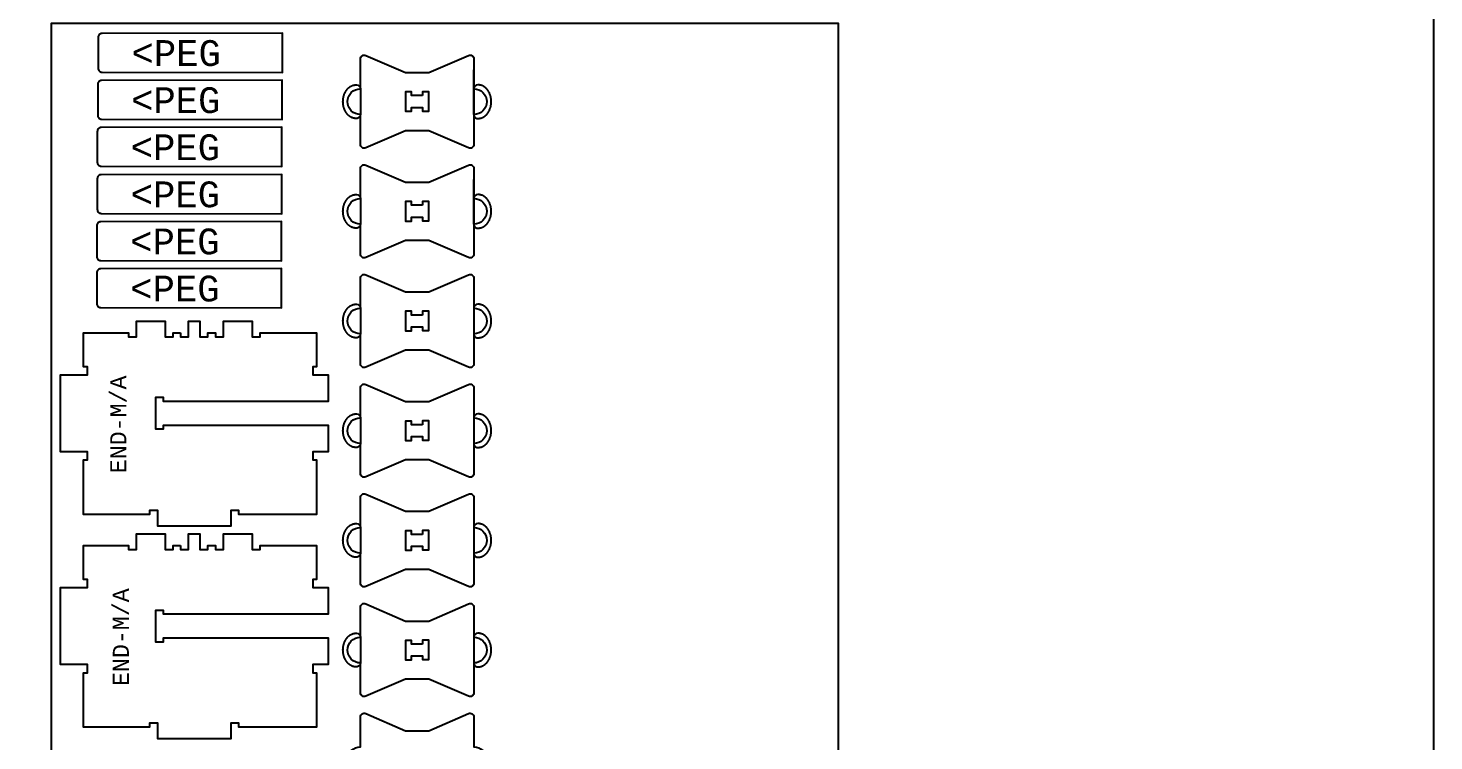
# Model space of a CAD drawing. Extents: x -30 to 12678, y 0 to 23683.
# Drawn here: x 4993 to 7173, y 2619 to 3723 of the extents above; entities that cross this region are included whole.
import ezdxf

# ---------------------------------------------------------------- set-up
doc = ezdxf.new("R2010")
doc.units = 0
for name, color, linetype in [('0_SHEET_SPRUCEPLY_2440X122', 1, 'CONTINUOUS'), ('1_ANYTOOL_1MMDEEP_LABELS_S', 2, 'CONTINUOUS'), ('3_ANYTOOL_CUTTHROUGH_INSID', 4, 'CONTINUOUS'), ('4_ANYTOOL_CUTTHROUGH_OUTSI', 5, 'CONTINUOUS'), ('5_ANYTOOL_HALF_MILL_9MM_IN', 3, 'CONTINUOUS'), ('DONOTCUT', 7, 'CONTINUOUS')]:
    doc.layers.add(name, color=color, linetype=linetype)
doc.styles.add('MONOTXT_REGULAR', font='')
doc.styles.get('MONOTXT_REGULAR').set_extended_font_data('Monotxt')

msp = doc.modelspace()

# ---------------------------------------------------------------- linework, layer by layer
at = {"layer": '0_SHEET_SPRUCEPLY_2440X122'}
msp.add_lwpolyline([(6249.3, 1290.9), (5029.3, 1290.9), (5029.3, 3730.9), (6249.3, 3730.9)], close=True, dxfattribs=at)
at = {"layer": '3_ANYTOOL_CUTTHROUGH_INSID'}
for points in [[(5604.7, 3618.8), (5587.7, 3618.8), (5587.7, 3624.5), (5578.2, 3624.5), (5578.2, 3594.5), (5587.7, 3594.5), (5587.7, 3600.3), (5604.7, 3600.3), (5604.7, 3594.6), (5614.2, 3594.6), (5614.2, 3624.6), (5604.7, 3624.6)], [(5604.7, 3448.8), (5587.7, 3448.8), (5587.7, 3454.5), (5578.2, 3454.5), (5578.2, 3424.5), (5587.7, 3424.5), (5587.7, 3430.3), (5604.7, 3430.3), (5604.7, 3424.6), (5614.2, 3424.6), (5614.2, 3454.6), (5604.7, 3454.6)], [(5604.7, 3278.8), (5587.7, 3278.8), (5587.7, 3284.5), (5578.2, 3284.5), (5578.2, 3254.5), (5587.7, 3254.5), (5587.7, 3260.3), (5604.7, 3260.3), (5604.7, 3254.6), (5614.2, 3254.6), (5614.2, 3284.6), (5604.7, 3284.6)], [(5604.7, 3108.8), (5587.7, 3108.8), (5587.7, 3114.5), (5578.2, 3114.5), (5578.2, 3084.5), (5587.7, 3084.5), (5587.7, 3090.3), (5604.7, 3090.3), (5604.7, 3084.6), (5614.2, 3084.6), (5614.2, 3114.6), (5604.7, 3114.6)], [(5604.7, 2938.8), (5587.7, 2938.8), (5587.7, 2944.5), (5578.2, 2944.5), (5578.2, 2914.5), (5587.7, 2914.5), (5587.7, 2920.3), (5604.7, 2920.3), (5604.7, 2914.6), (5614.2, 2914.6), (5614.2, 2944.6), (5604.7, 2944.6)], [(5604.7, 2768.8), (5587.7, 2768.8), (5587.7, 2774.5), (5578.2, 2774.5), (5578.2, 2744.5), (5587.7, 2744.5), (5587.7, 2750.3), (5604.7, 2750.3), (5604.7, 2744.6), (5614.2, 2744.6), (5614.2, 2774.6), (5604.7, 2774.6)]]:
    msp.add_lwpolyline(points, close=True, dxfattribs=at)
at = {"layer": '4_ANYTOOL_CUTTHROUGH_OUTSI'}
for points in [[(5107.5, 3715.3, 0.414214), (5101.5, 3709.3), (5101.5, 3661.3, 0.414214), (5107.5, 3655.3), (5387.6, 3654.8), (5387.6, 3715.8)], [(5684.2, 3543.3, -0.539734), (5675.8, 3537.8), (5614.2, 3564.5), (5578.2, 3564.5), (5516.6, 3537.8, -0.539734), (5508.2, 3543.3), (5508.2, 3589.5, -1), (5508.2, 3629.5), (5508.2, 3675.7, -0.539734), (5516.6, 3681.2), (5578.2, 3654.5), (5614.2, 3654.5), (5675.8, 3681.2, -0.539734), (5684.2, 3675.7), (5684.2, 3629.5, -1), (5684.2, 3589.5)], [(5106.8, 3642.3, 0.414214), (5100.8, 3636.3), (5100.8, 3588.3, 0.414214), (5106.8, 3582.3), (5387, 3581.8), (5387, 3642.8)], [(5106.2, 3569.3, 0.414214), (5100.2, 3563.3), (5100.2, 3515.3, 0.414214), (5106.2, 3509.3), (5386.3, 3508.8), (5386.3, 3569.8)], [(5684.2, 3373.3, -0.539734), (5675.8, 3367.8), (5614.2, 3394.5), (5578.2, 3394.5), (5516.6, 3367.8, -0.539734), (5508.2, 3373.3), (5508.2, 3419.5, -1), (5508.2, 3459.5), (5508.2, 3505.7, -0.539734), (5516.6, 3511.2), (5578.2, 3484.5), (5614.2, 3484.5), (5675.8, 3511.2, -0.539734), (5684.2, 3505.7), (5684.2, 3459.5, -1), (5684.2, 3419.5)], [(5106.2, 3496.3, 0.414214), (5100.2, 3490.3), (5100.2, 3442.3, 0.414214), (5106.2, 3436.3), (5386.3, 3435.8), (5386.3, 3496.8)], [(5105.5, 3423.3, 0.414214), (5099.5, 3417.3), (5099.5, 3369.3, 0.414214), (5105.5, 3363.3), (5385.7, 3362.8), (5385.7, 3423.8)], [(5105.5, 3350.3, 0.414214), (5099.5, 3344.3), (5099.5, 3296.3, 0.414214), (5105.5, 3290.3), (5385.7, 3289.8), (5385.7, 3350.8)], [(5684.2, 3203.3, -0.539734), (5675.8, 3197.8), (5614.2, 3224.5), (5578.2, 3224.5), (5516.6, 3197.8, -0.539734), (5508.2, 3203.3), (5508.2, 3249.5, -1), (5508.2, 3289.5), (5508.2, 3335.7, -0.539734), (5516.6, 3341.2), (5578.2, 3314.5), (5614.2, 3314.5), (5675.8, 3341.2, -0.539734), (5684.2, 3335.7), (5684.2, 3289.5, -1), (5684.2, 3249.5)], [(5684.2, 3033.3, -0.539734), (5675.8, 3027.8), (5614.2, 3054.5), (5578.2, 3054.5), (5516.6, 3027.8, -0.539734), (5508.2, 3033.3), (5508.2, 3079.5, -1), (5508.2, 3119.5), (5508.2, 3165.7, -0.539734), (5516.6, 3171.2), (5578.2, 3144.5), (5614.2, 3144.5), (5675.8, 3171.2, -0.539734), (5684.2, 3165.7), (5684.2, 3119.5, -1), (5684.2, 3079.5)], [(5684.2, 2863.3, -0.539734), (5675.8, 2857.8), (5614.2, 2884.5), (5578.2, 2884.5), (5516.6, 2857.8, -0.539734), (5508.2, 2863.3), (5508.2, 2909.5, -1), (5508.2, 2949.5), (5508.2, 2995.7, -0.539734), (5516.6, 3001.2), (5578.2, 2974.5), (5614.2, 2974.5), (5675.8, 3001.2, -0.539734), (5684.2, 2995.7), (5684.2, 2949.5, -1), (5684.2, 2909.5)], [(5684.2, 2693.3, -0.539734), (5675.8, 2687.8), (5614.2, 2714.5), (5578.2, 2714.5), (5516.6, 2687.8, -0.539734), (5508.2, 2693.3), (5508.2, 2739.5, -1), (5508.2, 2779.5), (5508.2, 2825.7, -0.539734), (5516.6, 2831.2), (5578.2, 2804.5), (5614.2, 2804.5), (5675.8, 2831.2, -0.539734), (5684.2, 2825.7), (5684.2, 2779.5, -1), (5684.2, 2739.5)], [(5684.2, 2523.3, -0.539734), (5675.8, 2517.8), (5614.2, 2544.5), (5578.2, 2544.5), (5516.6, 2517.8, -0.539734), (5508.2, 2523.3), (5508.2, 2569.5, -1), (5508.2, 2609.5), (5508.2, 2655.7, -0.539734), (5516.6, 2661.2), (5578.2, 2634.5), (5614.2, 2634.5), (5675.8, 2661.2, -0.539734), (5684.2, 2655.7), (5684.2, 2609.5, -1), (5684.2, 2569.5)]]:
    msp.add_lwpolyline(points, format="xyb", close=True, dxfattribs=at)
for points in [[(5684.2, 3589.5), (5684.2, 3658.6)], [(5684.2, 3419.5), (5684.2, 3488.6)]]:
    msp.add_lwpolyline(points, dxfattribs=at)
for points in [[(5229.3, 3251.2), (5229.3, 3245.2), (5241.8, 3245.2), (5241.8, 3269.2), (5259.3, 3269.2), (5259.3, 3245.2), (5271.8, 3245.2), (5271.8, 3251.2), (5283.3, 3251.2), (5283.3, 3245.2), (5295.8, 3245.2), (5295.8, 3269.2), (5340.4, 3269.2), (5340.4, 3245.2), (5352.9, 3245.2), (5352.9, 3251.2), (5440.4, 3251.2), (5440.4, 3198.7), (5434.4, 3198.7), (5434.4, 3186.2), (5458.4, 3186.2), (5458.4, 3144.7), (5202.9, 3144.7), (5202.9, 3150.7), (5190.4, 3150.7), (5190.4, 3102.2), (5202.9, 3102.2), (5202.9, 3108.2), (5458.4, 3108.2), (5458.4, 3066.7), (5434.4, 3066.7), (5434.4, 3054.2), (5440.4, 3054.2), (5440.4, 2969.7), (5422.6, 2969.7), (5319.9, 2969.7), (5319.9, 2975.7), (5307.4, 2975.7), (5307.4, 2951.7), (5193.9, 2951.7), (5193.9, 2975.7), (5181.4, 2975.7), (5181.4, 2969.7), (5078.9, 2969.7), (5078.9, 3054.2), (5084.9, 3054.2), (5084.9, 3066.7), (5042.9, 3066.7), (5042.9, 3186.2), (5084.9, 3186.2), (5084.9, 3198.7), (5078.9, 3198.7), (5078.9, 3251.2), (5148.4, 3251.2), (5148.4, 3245.2), (5160.9, 3245.2), (5160.9, 3269.2), (5205.3, 3269.2), (5205.3, 3245.2), (5217.8, 3245.2), (5217.8, 3251.2)], [(5229.3, 2921.4), (5229.3, 2915.4), (5241.8, 2915.4), (5241.8, 2939.4), (5259.3, 2939.4), (5259.3, 2915.4), (5271.8, 2915.4), (5271.8, 2921.4), (5283.3, 2921.4), (5283.3, 2915.4), (5295.8, 2915.4), (5295.8, 2939.4), (5340.4, 2939.4), (5340.4, 2915.4), (5352.9, 2915.4), (5352.9, 2921.4), (5440.4, 2921.4), (5440.4, 2868.9), (5434.4, 2868.9), (5434.4, 2856.4), (5458.4, 2856.4), (5458.4, 2814.9), (5202.9, 2814.9), (5202.9, 2820.9), (5190.4, 2820.9), (5190.4, 2772.4), (5202.9, 2772.4), (5202.9, 2778.4), (5458.4, 2778.4), (5458.4, 2736.9), (5434.4, 2736.9), (5434.4, 2724.4), (5440.4, 2724.4), (5440.4, 2639.9), (5422.6, 2639.9), (5319.9, 2639.9), (5319.9, 2645.9), (5307.4, 2645.9), (5307.4, 2621.9), (5193.9, 2621.9), (5193.9, 2645.9), (5181.4, 2645.9), (5181.4, 2639.9), (5078.9, 2639.9), (5078.9, 2724.4), (5084.9, 2724.4), (5084.9, 2736.9), (5042.9, 2736.9), (5042.9, 2856.4), (5084.9, 2856.4), (5084.9, 2868.9), (5078.9, 2868.9), (5078.9, 2921.4), (5148.4, 2921.4), (5148.4, 2915.4), (5160.9, 2915.4), (5160.9, 2939.4), (5205.3, 2939.4), (5205.3, 2915.4), (5217.8, 2915.4), (5217.8, 2921.4)]]:
    msp.add_lwpolyline(points, close=True, dxfattribs=at)
at = {"layer": '5_ANYTOOL_HALF_MILL_9MM_IN'}
for points in [[(5501.2, 3583.5), (5500.8, 3583.5), (5500.3, 3583.5), (5499.9, 3583.6), (5499.4, 3583.6), (5499, 3583.7), (5498.5, 3583.7), (5498, 3583.8), (5497.6, 3583.9), (5497.1, 3584.1), (5496.6, 3584.2), (5496.2, 3584.3), (5495.7, 3584.5), (5495.3, 3584.7), (5494.8, 3584.9), (5494.3, 3585.1), (5493.9, 3585.3), (5493.4, 3585.6), (5492.9, 3585.8), (5492.5, 3586.1), (5492, 3586.4), (5491.6, 3586.7), (5491.2, 3587), (5490.7, 3587.4), (5490.3, 3587.7), (5489.9, 3588.1), (5489.4, 3588.5), (5489, 3588.9), (5488.6, 3589.3), (5488.2, 3589.8), (5487.8, 3590.2), (5487.5, 3590.7), (5487.1, 3591.1), (5486.7, 3591.6), (5486.4, 3592.1), (5486, 3592.6), (5485.7, 3593.1), (5485.4, 3593.6), (5485.1, 3594.2), (5484.8, 3594.7), (5484.5, 3595.3), (5484.2, 3595.8), (5484, 3596.4), (5483.7, 3597), (5483.5, 3597.6), (5483.2, 3598.2), (5483, 3598.7), (5482.8, 3599.3), (5482.6, 3599.9), (5482.5, 3600.5), (5482.3, 3601.1), (5482.2, 3601.7), (5482, 3602.4), (5481.9, 3603), (5481.8, 3603.6), (5481.7, 3604.2), (5481.6, 3604.8), (5481.5, 3605.4), (5481.4, 3606), (5481.4, 3606.6), (5481.3, 3607.2), (5481.3, 3607.8), (5481.3, 3608.3), (5481.2, 3609.5), (5481.3, 3610.7), (5481.3, 3611.3), (5481.3, 3611.8), (5481.4, 3612.4), (5481.4, 3613), (5481.5, 3613.6), (5481.6, 3614.2), (5481.7, 3614.8), (5481.8, 3615.4), (5481.9, 3616.1), (5482, 3616.7), (5482.2, 3617.3), (5482.3, 3617.9), (5482.5, 3618.5), (5482.6, 3619.1), (5482.8, 3619.7), (5483, 3620.3), (5483.3, 3620.9), (5483.5, 3621.4), (5483.7, 3622), (5484, 3622.6), (5484.2, 3623.2), (5484.5, 3623.7), (5484.8, 3624.3), (5485.1, 3624.8), (5485.4, 3625.4), (5485.7, 3625.9), (5486, 3626.4), (5486.4, 3626.9), (5486.7, 3627.4), (5487.1, 3627.9), (5487.5, 3628.4), (5487.9, 3628.8), (5488.2, 3629.3), (5488.6, 3629.7), (5489, 3630.1), (5489.5, 3630.5), (5489.9, 3630.9), (5490.3, 3631.3), (5490.7, 3631.6), (5491.2, 3632), (5491.6, 3632.3), (5492.1, 3632.6), (5492.5, 3632.9), (5493, 3633.2), (5493.4, 3633.4), (5493.9, 3633.7), (5494.4, 3633.9), (5494.8, 3634.1), (5495.3, 3634.3), (5495.8, 3634.5), (5496.2, 3634.7), (5496.7, 3634.8), (5497.2, 3635), (5497.6, 3635.1), (5498.1, 3635.2), (5498.5, 3635.3), (5499, 3635.3), (5499.5, 3635.4), (5499.9, 3635.4), (5500.4, 3635.5), (5500.8, 3635.5), (5501.3, 3635.5), (5502.2, 3635.5, -0.413668), (5508.2, 3629.5), (5508.2, 3589.5, -0.41476), (5502.2, 3583.5)], [(5691.2, 3583.5), (5691.6, 3583.5), (5692.1, 3583.5), (5692.5, 3583.6), (5693, 3583.6), (5693.4, 3583.7), (5693.9, 3583.7), (5694.4, 3583.8), (5694.8, 3583.9), (5695.3, 3584.1), (5695.8, 3584.2), (5696.2, 3584.3), (5696.7, 3584.5), (5697.2, 3584.7), (5697.6, 3584.9), (5698.1, 3585.1), (5698.5, 3585.3), (5699, 3585.6), (5699.5, 3585.8), (5699.9, 3586.1), (5700.4, 3586.4), (5700.8, 3586.7), (5701.3, 3587), (5701.7, 3587.4), (5702.1, 3587.7), (5702.5, 3588.1), (5703, 3588.5), (5703.4, 3588.9), (5703.8, 3589.3), (5704.2, 3589.8), (5704.6, 3590.2), (5704.9, 3590.7), (5705.3, 3591.1), (5705.7, 3591.6), (5706, 3592.1), (5706.4, 3592.6), (5706.7, 3593.1), (5707, 3593.6), (5707.3, 3594.2), (5707.6, 3594.7), (5707.9, 3595.3), (5708.2, 3595.8), (5708.4, 3596.4), (5708.7, 3597), (5708.9, 3597.6), (5709.2, 3598.2), (5709.4, 3598.7), (5709.6, 3599.3), (5709.8, 3599.9), (5709.9, 3600.5), (5710.1, 3601.1), (5710.3, 3601.7), (5710.4, 3602.4), (5710.5, 3603), (5710.6, 3603.6), (5710.7, 3604.2), (5710.8, 3604.8), (5710.9, 3605.4), (5711, 3606), (5711, 3606.6), (5711.1, 3607.2), (5711.1, 3607.8), (5711.1, 3608.3), (5711.2, 3609.5), (5711.1, 3610.7), (5711.1, 3611.3), (5711.1, 3611.8), (5711, 3612.4), (5711, 3613), (5710.9, 3613.6), (5710.8, 3614.2), (5710.7, 3614.8), (5710.6, 3615.4), (5710.5, 3616.1), (5710.4, 3616.7), (5710.3, 3617.3), (5710.1, 3617.9), (5709.9, 3618.5), (5709.8, 3619.1), (5709.6, 3619.7), (5709.4, 3620.3), (5709.2, 3620.9), (5708.9, 3621.4), (5708.7, 3622), (5708.4, 3622.6), (5708.2, 3623.2), (5707.9, 3623.7), (5707.6, 3624.3), (5707.3, 3624.8), (5707, 3625.4), (5706.7, 3625.9), (5706.4, 3626.4), (5706, 3626.9), (5705.7, 3627.4), (5705.3, 3627.9), (5704.9, 3628.4), (5704.5, 3628.8), (5704.2, 3629.3), (5703.8, 3629.7), (5703.4, 3630.1), (5702.9, 3630.5), (5702.5, 3630.9), (5702.1, 3631.3), (5701.7, 3631.6), (5701.2, 3632), (5700.8, 3632.3), (5700.3, 3632.6), (5699.9, 3632.9), (5699.4, 3633.2), (5699, 3633.4), (5698.5, 3633.7), (5698, 3633.9), (5697.6, 3634.1), (5697.1, 3634.3), (5696.6, 3634.5), (5696.2, 3634.7), (5695.7, 3634.8), (5695.2, 3635), (5694.8, 3635.1), (5694.3, 3635.2), (5693.9, 3635.3), (5693.4, 3635.3), (5692.9, 3635.4), (5692.5, 3635.4), (5692, 3635.5), (5691.6, 3635.5), (5691.1, 3635.5), (5690.2, 3635.5, 0.413668), (5684.2, 3629.5), (5684.2, 3589.5, 0.41476), (5690.2, 3583.5)], [(5501.2, 3413.5), (5500.8, 3413.5), (5500.3, 3413.5), (5499.9, 3413.6), (5499.4, 3413.6), (5499, 3413.7), (5498.5, 3413.7), (5498, 3413.8), (5497.6, 3413.9), (5497.1, 3414.1), (5496.6, 3414.2), (5496.2, 3414.3), (5495.7, 3414.5), (5495.3, 3414.7), (5494.8, 3414.9), (5494.3, 3415.1), (5493.9, 3415.3), (5493.4, 3415.6), (5492.9, 3415.8), (5492.5, 3416.1), (5492, 3416.4), (5491.6, 3416.7), (5491.2, 3417), (5490.7, 3417.4), (5490.3, 3417.7), (5489.9, 3418.1), (5489.4, 3418.5), (5489, 3418.9), (5488.6, 3419.3), (5488.2, 3419.8), (5487.8, 3420.2), (5487.5, 3420.7), (5487.1, 3421.1), (5486.7, 3421.6), (5486.4, 3422.1), (5486, 3422.6), (5485.7, 3423.1), (5485.4, 3423.6), (5485.1, 3424.2), (5484.8, 3424.7), (5484.5, 3425.3), (5484.2, 3425.8), (5484, 3426.4), (5483.7, 3427), (5483.5, 3427.6), (5483.2, 3428.2), (5483, 3428.7), (5482.8, 3429.3), (5482.6, 3429.9), (5482.5, 3430.5), (5482.3, 3431.1), (5482.2, 3431.7), (5482, 3432.4), (5481.9, 3433), (5481.8, 3433.6), (5481.7, 3434.2), (5481.6, 3434.8), (5481.5, 3435.4), (5481.4, 3436), (5481.4, 3436.6), (5481.3, 3437.2), (5481.3, 3437.8), (5481.3, 3438.3), (5481.2, 3439.5), (5481.3, 3440.7), (5481.3, 3441.3), (5481.3, 3441.8), (5481.4, 3442.4), (5481.4, 3443), (5481.5, 3443.6), (5481.6, 3444.2), (5481.7, 3444.8), (5481.8, 3445.4), (5481.9, 3446.1), (5482, 3446.7), (5482.2, 3447.3), (5482.3, 3447.9), (5482.5, 3448.5), (5482.6, 3449.1), (5482.8, 3449.7), (5483, 3450.3), (5483.3, 3450.9), (5483.5, 3451.4), (5483.7, 3452), (5484, 3452.6), (5484.2, 3453.2), (5484.5, 3453.7), (5484.8, 3454.3), (5485.1, 3454.8), (5485.4, 3455.4), (5485.7, 3455.9), (5486, 3456.4), (5486.4, 3456.9), (5486.7, 3457.4), (5487.1, 3457.9), (5487.5, 3458.4), (5487.9, 3458.8), (5488.2, 3459.3), (5488.6, 3459.7), (5489, 3460.1), (5489.5, 3460.5), (5489.9, 3460.9), (5490.3, 3461.3), (5490.7, 3461.6), (5491.2, 3462), (5491.6, 3462.3), (5492.1, 3462.6), (5492.5, 3462.9), (5493, 3463.2), (5493.4, 3463.4), (5493.9, 3463.7), (5494.4, 3463.9), (5494.8, 3464.1), (5495.3, 3464.3), (5495.8, 3464.5), (5496.2, 3464.7), (5496.7, 3464.8), (5497.2, 3465), (5497.6, 3465.1), (5498.1, 3465.2), (5498.5, 3465.3), (5499, 3465.3), (5499.5, 3465.4), (5499.9, 3465.4), (5500.4, 3465.5), (5500.8, 3465.5), (5501.3, 3465.5), (5502.2, 3465.5, -0.413668), (5508.2, 3459.5), (5508.2, 3419.5, -0.41476), (5502.2, 3413.5)], [(5691.2, 3413.5), (5691.6, 3413.5), (5692.1, 3413.5), (5692.5, 3413.6), (5693, 3413.6), (5693.4, 3413.7), (5693.9, 3413.7), (5694.4, 3413.8), (5694.8, 3413.9), (5695.3, 3414.1), (5695.8, 3414.2), (5696.2, 3414.3), (5696.7, 3414.5), (5697.2, 3414.7), (5697.6, 3414.9), (5698.1, 3415.1), (5698.5, 3415.3), (5699, 3415.6), (5699.5, 3415.8), (5699.9, 3416.1), (5700.4, 3416.4), (5700.8, 3416.7), (5701.3, 3417), (5701.7, 3417.4), (5702.1, 3417.7), (5702.5, 3418.1), (5703, 3418.5), (5703.4, 3418.9), (5703.8, 3419.3), (5704.2, 3419.8), (5704.6, 3420.2), (5704.9, 3420.7), (5705.3, 3421.1), (5705.7, 3421.6), (5706, 3422.1), (5706.4, 3422.6), (5706.7, 3423.1), (5707, 3423.6), (5707.3, 3424.2), (5707.6, 3424.7), (5707.9, 3425.3), (5708.2, 3425.8), (5708.4, 3426.4), (5708.7, 3427), (5708.9, 3427.6), (5709.2, 3428.2), (5709.4, 3428.7), (5709.6, 3429.3), (5709.8, 3429.9), (5709.9, 3430.5), (5710.1, 3431.1), (5710.3, 3431.7), (5710.4, 3432.4), (5710.5, 3433), (5710.6, 3433.6), (5710.7, 3434.2), (5710.8, 3434.8), (5710.9, 3435.4), (5711, 3436), (5711, 3436.6), (5711.1, 3437.2), (5711.1, 3437.8), (5711.1, 3438.3), (5711.2, 3439.5), (5711.1, 3440.7), (5711.1, 3441.3), (5711.1, 3441.8), (5711, 3442.4), (5711, 3443), (5710.9, 3443.6), (5710.8, 3444.2), (5710.7, 3444.8), (5710.6, 3445.4), (5710.5, 3446.1), (5710.4, 3446.7), (5710.3, 3447.3), (5710.1, 3447.9), (5709.9, 3448.5), (5709.8, 3449.1), (5709.6, 3449.7), (5709.4, 3450.3), (5709.2, 3450.9), (5708.9, 3451.4), (5708.7, 3452), (5708.4, 3452.6), (5708.2, 3453.2), (5707.9, 3453.7), (5707.6, 3454.3), (5707.3, 3454.8), (5707, 3455.4), (5706.7, 3455.9), (5706.4, 3456.4), (5706, 3456.9), (5705.7, 3457.4), (5705.3, 3457.9), (5704.9, 3458.4), (5704.5, 3458.8), (5704.2, 3459.3), (5703.8, 3459.7), (5703.4, 3460.1), (5702.9, 3460.5), (5702.5, 3460.9), (5702.1, 3461.3), (5701.7, 3461.6), (5701.2, 3462), (5700.8, 3462.3), (5700.3, 3462.6), (5699.9, 3462.9), (5699.4, 3463.2), (5699, 3463.4), (5698.5, 3463.7), (5698, 3463.9), (5697.6, 3464.1), (5697.1, 3464.3), (5696.6, 3464.5), (5696.2, 3464.7), (5695.7, 3464.8), (5695.2, 3465), (5694.8, 3465.1), (5694.3, 3465.2), (5693.9, 3465.3), (5693.4, 3465.3), (5692.9, 3465.4), (5692.5, 3465.4), (5692, 3465.5), (5691.6, 3465.5), (5691.1, 3465.5), (5690.2, 3465.5, 0.413668), (5684.2, 3459.5), (5684.2, 3419.5, 0.41476), (5690.2, 3413.5)], [(5501.2, 3243.5), (5500.8, 3243.5), (5500.3, 3243.5), (5499.9, 3243.6), (5499.4, 3243.6), (5499, 3243.7), (5498.5, 3243.7), (5498, 3243.8), (5497.6, 3243.9), (5497.1, 3244.1), (5496.6, 3244.2), (5496.2, 3244.3), (5495.7, 3244.5), (5495.3, 3244.7), (5494.8, 3244.9), (5494.3, 3245.1), (5493.9, 3245.3), (5493.4, 3245.6), (5492.9, 3245.8), (5492.5, 3246.1), (5492, 3246.4), (5491.6, 3246.7), (5491.2, 3247), (5490.7, 3247.4), (5490.3, 3247.7), (5489.9, 3248.1), (5489.4, 3248.5), (5489, 3248.9), (5488.6, 3249.3), (5488.2, 3249.8), (5487.8, 3250.2), (5487.5, 3250.7), (5487.1, 3251.1), (5486.7, 3251.6), (5486.4, 3252.1), (5486, 3252.6), (5485.7, 3253.1), (5485.4, 3253.6), (5485.1, 3254.2), (5484.8, 3254.7), (5484.5, 3255.3), (5484.2, 3255.8), (5484, 3256.4), (5483.7, 3257), (5483.5, 3257.6), (5483.2, 3258.2), (5483, 3258.7), (5482.8, 3259.3), (5482.6, 3259.9), (5482.5, 3260.5), (5482.3, 3261.1), (5482.2, 3261.7), (5482, 3262.4), (5481.9, 3263), (5481.8, 3263.6), (5481.7, 3264.2), (5481.6, 3264.8), (5481.5, 3265.4), (5481.4, 3266), (5481.4, 3266.6), (5481.3, 3267.2), (5481.3, 3267.8), (5481.3, 3268.3), (5481.2, 3269.5), (5481.3, 3270.7), (5481.3, 3271.3), (5481.3, 3271.8), (5481.4, 3272.4), (5481.4, 3273), (5481.5, 3273.6), (5481.6, 3274.2), (5481.7, 3274.8), (5481.8, 3275.4), (5481.9, 3276.1), (5482, 3276.7), (5482.2, 3277.3), (5482.3, 3277.9), (5482.5, 3278.5), (5482.6, 3279.1), (5482.8, 3279.7), (5483, 3280.3), (5483.3, 3280.9), (5483.5, 3281.4), (5483.7, 3282), (5484, 3282.6), (5484.2, 3283.2), (5484.5, 3283.7), (5484.8, 3284.3), (5485.1, 3284.8), (5485.4, 3285.4), (5485.7, 3285.9), (5486, 3286.4), (5486.4, 3286.9), (5486.7, 3287.4), (5487.1, 3287.9), (5487.5, 3288.4), (5487.9, 3288.8), (5488.2, 3289.3), (5488.6, 3289.7), (5489, 3290.1), (5489.5, 3290.5), (5489.9, 3290.9), (5490.3, 3291.3), (5490.7, 3291.6), (5491.2, 3292), (5491.6, 3292.3), (5492.1, 3292.6), (5492.5, 3292.9), (5493, 3293.2), (5493.4, 3293.4), (5493.9, 3293.7), (5494.4, 3293.9), (5494.8, 3294.1), (5495.3, 3294.3), (5495.8, 3294.5), (5496.2, 3294.7), (5496.7, 3294.8), (5497.2, 3295), (5497.6, 3295.1), (5498.1, 3295.2), (5498.5, 3295.3), (5499, 3295.3), (5499.5, 3295.4), (5499.9, 3295.4), (5500.4, 3295.5), (5500.8, 3295.5), (5501.3, 3295.5), (5502.2, 3295.5, -0.413668), (5508.2, 3289.5), (5508.2, 3249.5, -0.41476), (5502.2, 3243.5)], [(5691.2, 3243.5), (5691.6, 3243.5), (5692.1, 3243.5), (5692.5, 3243.6), (5693, 3243.6), (5693.4, 3243.7), (5693.9, 3243.7), (5694.4, 3243.8), (5694.8, 3243.9), (5695.3, 3244.1), (5695.8, 3244.2), (5696.2, 3244.3), (5696.7, 3244.5), (5697.2, 3244.7), (5697.6, 3244.9), (5698.1, 3245.1), (5698.5, 3245.3), (5699, 3245.6), (5699.5, 3245.8), (5699.9, 3246.1), (5700.4, 3246.4), (5700.8, 3246.7), (5701.3, 3247), (5701.7, 3247.4), (5702.1, 3247.7), (5702.5, 3248.1), (5703, 3248.5), (5703.4, 3248.9), (5703.8, 3249.3), (5704.2, 3249.8), (5704.6, 3250.2), (5704.9, 3250.7), (5705.3, 3251.1), (5705.7, 3251.6), (5706, 3252.1), (5706.4, 3252.6), (5706.7, 3253.1), (5707, 3253.6), (5707.3, 3254.2), (5707.6, 3254.7), (5707.9, 3255.3), (5708.2, 3255.8), (5708.4, 3256.4), (5708.7, 3257), (5708.9, 3257.6), (5709.2, 3258.2), (5709.4, 3258.7), (5709.6, 3259.3), (5709.8, 3259.9), (5709.9, 3260.5), (5710.1, 3261.1), (5710.3, 3261.7), (5710.4, 3262.4), (5710.5, 3263), (5710.6, 3263.6), (5710.7, 3264.2), (5710.8, 3264.8), (5710.9, 3265.4), (5711, 3266), (5711, 3266.6), (5711.1, 3267.2), (5711.1, 3267.8), (5711.1, 3268.3), (5711.2, 3269.5), (5711.1, 3270.7), (5711.1, 3271.3), (5711.1, 3271.8), (5711, 3272.4), (5711, 3273), (5710.9, 3273.6), (5710.8, 3274.2), (5710.7, 3274.8), (5710.6, 3275.4), (5710.5, 3276.1), (5710.4, 3276.7), (5710.3, 3277.3), (5710.1, 3277.9), (5709.9, 3278.5), (5709.8, 3279.1), (5709.6, 3279.7), (5709.4, 3280.3), (5709.2, 3280.9), (5708.9, 3281.4), (5708.7, 3282), (5708.4, 3282.6), (5708.2, 3283.2), (5707.9, 3283.7), (5707.6, 3284.3), (5707.3, 3284.8), (5707, 3285.4), (5706.7, 3285.9), (5706.4, 3286.4), (5706, 3286.9), (5705.7, 3287.4), (5705.3, 3287.9), (5704.9, 3288.4), (5704.5, 3288.8), (5704.2, 3289.3), (5703.8, 3289.7), (5703.4, 3290.1), (5702.9, 3290.5), (5702.5, 3290.9), (5702.1, 3291.3), (5701.7, 3291.6), (5701.2, 3292), (5700.8, 3292.3), (5700.3, 3292.6), (5699.9, 3292.9), (5699.4, 3293.2), (5699, 3293.4), (5698.5, 3293.7), (5698, 3293.9), (5697.6, 3294.1), (5697.1, 3294.3), (5696.6, 3294.5), (5696.2, 3294.7), (5695.7, 3294.8), (5695.2, 3295), (5694.8, 3295.1), (5694.3, 3295.2), (5693.9, 3295.3), (5693.4, 3295.3), (5692.9, 3295.4), (5692.5, 3295.4), (5692, 3295.5), (5691.6, 3295.5), (5691.1, 3295.5), (5690.2, 3295.5, 0.413668), (5684.2, 3289.5), (5684.2, 3249.5, 0.41476), (5690.2, 3243.5)], [(5501.2, 3073.5), (5500.8, 3073.5), (5500.3, 3073.5), (5499.9, 3073.6), (5499.4, 3073.6), (5499, 3073.7), (5498.5, 3073.7), (5498, 3073.8), (5497.6, 3073.9), (5497.1, 3074.1), (5496.6, 3074.2), (5496.2, 3074.3), (5495.7, 3074.5), (5495.3, 3074.7), (5494.8, 3074.9), (5494.3, 3075.1), (5493.9, 3075.3), (5493.4, 3075.6), (5492.9, 3075.8), (5492.5, 3076.1), (5492, 3076.4), (5491.6, 3076.7), (5491.2, 3077), (5490.7, 3077.4), (5490.3, 3077.7), (5489.9, 3078.1), (5489.4, 3078.5), (5489, 3078.9), (5488.6, 3079.3), (5488.2, 3079.8), (5487.8, 3080.2), (5487.5, 3080.7), (5487.1, 3081.1), (5486.7, 3081.6), (5486.4, 3082.1), (5486, 3082.6), (5485.7, 3083.1), (5485.4, 3083.6), (5485.1, 3084.2), (5484.8, 3084.7), (5484.5, 3085.3), (5484.2, 3085.8), (5484, 3086.4), (5483.7, 3087), (5483.5, 3087.6), (5483.2, 3088.2), (5483, 3088.7), (5482.8, 3089.3), (5482.6, 3089.9), (5482.5, 3090.5), (5482.3, 3091.1), (5482.2, 3091.7), (5482, 3092.4), (5481.9, 3093), (5481.8, 3093.6), (5481.7, 3094.2), (5481.6, 3094.8), (5481.5, 3095.4), (5481.4, 3096), (5481.4, 3096.6), (5481.3, 3097.2), (5481.3, 3097.8), (5481.3, 3098.3), (5481.2, 3099.5), (5481.3, 3100.7), (5481.3, 3101.3), (5481.3, 3101.8), (5481.4, 3102.4), (5481.4, 3103), (5481.5, 3103.6), (5481.6, 3104.2), (5481.7, 3104.8), (5481.8, 3105.4), (5481.9, 3106.1), (5482, 3106.7), (5482.2, 3107.3), (5482.3, 3107.9), (5482.5, 3108.5), (5482.6, 3109.1), (5482.8, 3109.7), (5483, 3110.3), (5483.3, 3110.9), (5483.5, 3111.4), (5483.7, 3112), (5484, 3112.6), (5484.2, 3113.2), (5484.5, 3113.7), (5484.8, 3114.3), (5485.1, 3114.8), (5485.4, 3115.4), (5485.7, 3115.9), (5486, 3116.4), (5486.4, 3116.9), (5486.7, 3117.4), (5487.1, 3117.9), (5487.5, 3118.4), (5487.9, 3118.8), (5488.2, 3119.3), (5488.6, 3119.7), (5489, 3120.1), (5489.5, 3120.5), (5489.9, 3120.9), (5490.3, 3121.3), (5490.7, 3121.6), (5491.2, 3122), (5491.6, 3122.3), (5492.1, 3122.6), (5492.5, 3122.9), (5493, 3123.2), (5493.4, 3123.4), (5493.9, 3123.7), (5494.4, 3123.9), (5494.8, 3124.1), (5495.3, 3124.3), (5495.8, 3124.5), (5496.2, 3124.7), (5496.7, 3124.8), (5497.2, 3125), (5497.6, 3125.1), (5498.1, 3125.2), (5498.5, 3125.3), (5499, 3125.3), (5499.5, 3125.4), (5499.9, 3125.4), (5500.4, 3125.5), (5500.8, 3125.5), (5501.3, 3125.5), (5502.2, 3125.5, -0.413668), (5508.2, 3119.5), (5508.2, 3079.5, -0.41476), (5502.2, 3073.5)], [(5691.2, 3073.5), (5691.6, 3073.5), (5692.1, 3073.5), (5692.5, 3073.6), (5693, 3073.6), (5693.4, 3073.7), (5693.9, 3073.7), (5694.4, 3073.8), (5694.8, 3073.9), (5695.3, 3074.1), (5695.8, 3074.2), (5696.2, 3074.3), (5696.7, 3074.5), (5697.2, 3074.7), (5697.6, 3074.9), (5698.1, 3075.1), (5698.5, 3075.3), (5699, 3075.6), (5699.5, 3075.8), (5699.9, 3076.1), (5700.4, 3076.4), (5700.8, 3076.7), (5701.3, 3077), (5701.7, 3077.4), (5702.1, 3077.7), (5702.5, 3078.1), (5703, 3078.5), (5703.4, 3078.9), (5703.8, 3079.3), (5704.2, 3079.8), (5704.6, 3080.2), (5704.9, 3080.7), (5705.3, 3081.1), (5705.7, 3081.6), (5706, 3082.1), (5706.4, 3082.6), (5706.7, 3083.1), (5707, 3083.6), (5707.3, 3084.2), (5707.6, 3084.7), (5707.9, 3085.3), (5708.2, 3085.8), (5708.4, 3086.4), (5708.7, 3087), (5708.9, 3087.6), (5709.2, 3088.2), (5709.4, 3088.7), (5709.6, 3089.3), (5709.8, 3089.9), (5709.9, 3090.5), (5710.1, 3091.1), (5710.3, 3091.7), (5710.4, 3092.4), (5710.5, 3093), (5710.6, 3093.6), (5710.7, 3094.2), (5710.8, 3094.8), (5710.9, 3095.4), (5711, 3096), (5711, 3096.6), (5711.1, 3097.2), (5711.1, 3097.8), (5711.1, 3098.3), (5711.2, 3099.5), (5711.1, 3100.7), (5711.1, 3101.3), (5711.1, 3101.8), (5711, 3102.4), (5711, 3103), (5710.9, 3103.6), (5710.8, 3104.2), (5710.7, 3104.8), (5710.6, 3105.4), (5710.5, 3106.1), (5710.4, 3106.7), (5710.3, 3107.3), (5710.1, 3107.9), (5709.9, 3108.5), (5709.8, 3109.1), (5709.6, 3109.7), (5709.4, 3110.3), (5709.2, 3110.9), (5708.9, 3111.4), (5708.7, 3112), (5708.4, 3112.6), (5708.2, 3113.2), (5707.9, 3113.7), (5707.6, 3114.3), (5707.3, 3114.8), (5707, 3115.4), (5706.7, 3115.9), (5706.4, 3116.4), (5706, 3116.9), (5705.7, 3117.4), (5705.3, 3117.9), (5704.9, 3118.4), (5704.5, 3118.8), (5704.2, 3119.3), (5703.8, 3119.7), (5703.4, 3120.1), (5702.9, 3120.5), (5702.5, 3120.9), (5702.1, 3121.3), (5701.7, 3121.6), (5701.2, 3122), (5700.8, 3122.3), (5700.3, 3122.6), (5699.9, 3122.9), (5699.4, 3123.2), (5699, 3123.4), (5698.5, 3123.7), (5698, 3123.9), (5697.6, 3124.1), (5697.1, 3124.3), (5696.6, 3124.5), (5696.2, 3124.7), (5695.7, 3124.8), (5695.2, 3125), (5694.8, 3125.1), (5694.3, 3125.2), (5693.9, 3125.3), (5693.4, 3125.3), (5692.9, 3125.4), (5692.5, 3125.4), (5692, 3125.5), (5691.6, 3125.5), (5691.1, 3125.5), (5690.2, 3125.5, 0.413668), (5684.2, 3119.5), (5684.2, 3079.5, 0.41476), (5690.2, 3073.5)], [(5501.2, 2903.5), (5500.8, 2903.5), (5500.3, 2903.5), (5499.9, 2903.6), (5499.4, 2903.6), (5499, 2903.7), (5498.5, 2903.7), (5498, 2903.8), (5497.6, 2903.9), (5497.1, 2904.1), (5496.6, 2904.2), (5496.2, 2904.3), (5495.7, 2904.5), (5495.3, 2904.7), (5494.8, 2904.9), (5494.3, 2905.1), (5493.9, 2905.3), (5493.4, 2905.6), (5492.9, 2905.8), (5492.5, 2906.1), (5492, 2906.4), (5491.6, 2906.7), (5491.2, 2907), (5490.7, 2907.4), (5490.3, 2907.7), (5489.9, 2908.1), (5489.4, 2908.5), (5489, 2908.9), (5488.6, 2909.3), (5488.2, 2909.8), (5487.8, 2910.2), (5487.5, 2910.7), (5487.1, 2911.1), (5486.7, 2911.6), (5486.4, 2912.1), (5486, 2912.6), (5485.7, 2913.1), (5485.4, 2913.6), (5485.1, 2914.2), (5484.8, 2914.7), (5484.5, 2915.3), (5484.2, 2915.8), (5484, 2916.4), (5483.7, 2917), (5483.5, 2917.6), (5483.2, 2918.2), (5483, 2918.7), (5482.8, 2919.3), (5482.6, 2919.9), (5482.5, 2920.5), (5482.3, 2921.1), (5482.2, 2921.7), (5482, 2922.4), (5481.9, 2923), (5481.8, 2923.6), (5481.7, 2924.2), (5481.6, 2924.8), (5481.5, 2925.4), (5481.4, 2926), (5481.4, 2926.6), (5481.3, 2927.2), (5481.3, 2927.8), (5481.3, 2928.3), (5481.2, 2929.5), (5481.3, 2930.7), (5481.3, 2931.3), (5481.3, 2931.8), (5481.4, 2932.4), (5481.4, 2933), (5481.5, 2933.6), (5481.6, 2934.2), (5481.7, 2934.8), (5481.8, 2935.4), (5481.9, 2936.1), (5482, 2936.7), (5482.2, 2937.3), (5482.3, 2937.9), (5482.5, 2938.5), (5482.6, 2939.1), (5482.8, 2939.7), (5483, 2940.3), (5483.3, 2940.9), (5483.5, 2941.4), (5483.7, 2942), (5484, 2942.6), (5484.2, 2943.2), (5484.5, 2943.7), (5484.8, 2944.3), (5485.1, 2944.8), (5485.4, 2945.4), (5485.7, 2945.9), (5486, 2946.4), (5486.4, 2946.9), (5486.7, 2947.4), (5487.1, 2947.9), (5487.5, 2948.4), (5487.9, 2948.8), (5488.2, 2949.3), (5488.6, 2949.7), (5489, 2950.1), (5489.5, 2950.5), (5489.9, 2950.9), (5490.3, 2951.3), (5490.7, 2951.6), (5491.2, 2952), (5491.6, 2952.3), (5492.1, 2952.6), (5492.5, 2952.9), (5493, 2953.2), (5493.4, 2953.4), (5493.9, 2953.7), (5494.4, 2953.9), (5494.8, 2954.1), (5495.3, 2954.3), (5495.8, 2954.5), (5496.2, 2954.7), (5496.7, 2954.8), (5497.2, 2955), (5497.6, 2955.1), (5498.1, 2955.2), (5498.5, 2955.3), (5499, 2955.3), (5499.5, 2955.4), (5499.9, 2955.4), (5500.4, 2955.5), (5500.8, 2955.5), (5501.3, 2955.5), (5502.2, 2955.5, -0.413668), (5508.2, 2949.5), (5508.2, 2909.5, -0.41476), (5502.2, 2903.5)], [(5691.2, 2903.5), (5691.6, 2903.5), (5692.1, 2903.5), (5692.5, 2903.6), (5693, 2903.6), (5693.4, 2903.7), (5693.9, 2903.7), (5694.4, 2903.8), (5694.8, 2903.9), (5695.3, 2904.1), (5695.8, 2904.2), (5696.2, 2904.3), (5696.7, 2904.5), (5697.2, 2904.7), (5697.6, 2904.9), (5698.1, 2905.1), (5698.5, 2905.3), (5699, 2905.6), (5699.5, 2905.8), (5699.9, 2906.1), (5700.4, 2906.4), (5700.8, 2906.7), (5701.3, 2907), (5701.7, 2907.4), (5702.1, 2907.7), (5702.5, 2908.1), (5703, 2908.5), (5703.4, 2908.9), (5703.8, 2909.3), (5704.2, 2909.8), (5704.6, 2910.2), (5704.9, 2910.7), (5705.3, 2911.1), (5705.7, 2911.6), (5706, 2912.1), (5706.4, 2912.6), (5706.7, 2913.1), (5707, 2913.6), (5707.3, 2914.2), (5707.6, 2914.7), (5707.9, 2915.3), (5708.2, 2915.8), (5708.4, 2916.4), (5708.7, 2917), (5708.9, 2917.6), (5709.2, 2918.2), (5709.4, 2918.7), (5709.6, 2919.3), (5709.8, 2919.9), (5709.9, 2920.5), (5710.1, 2921.1), (5710.3, 2921.7), (5710.4, 2922.4), (5710.5, 2923), (5710.6, 2923.6), (5710.7, 2924.2), (5710.8, 2924.8), (5710.9, 2925.4), (5711, 2926), (5711, 2926.6), (5711.1, 2927.2), (5711.1, 2927.8), (5711.1, 2928.3), (5711.2, 2929.5), (5711.1, 2930.7), (5711.1, 2931.3), (5711.1, 2931.8), (5711, 2932.4), (5711, 2933), (5710.9, 2933.6), (5710.8, 2934.2), (5710.7, 2934.8), (5710.6, 2935.4), (5710.5, 2936.1), (5710.4, 2936.7), (5710.3, 2937.3), (5710.1, 2937.9), (5709.9, 2938.5), (5709.8, 2939.1), (5709.6, 2939.7), (5709.4, 2940.3), (5709.2, 2940.9), (5708.9, 2941.4), (5708.7, 2942), (5708.4, 2942.6), (5708.2, 2943.2), (5707.9, 2943.7), (5707.6, 2944.3), (5707.3, 2944.8), (5707, 2945.4), (5706.7, 2945.9), (5706.4, 2946.4), (5706, 2946.9), (5705.7, 2947.4), (5705.3, 2947.9), (5704.9, 2948.4), (5704.5, 2948.8), (5704.2, 2949.3), (5703.8, 2949.7), (5703.4, 2950.1), (5702.9, 2950.5), (5702.5, 2950.9), (5702.1, 2951.3), (5701.7, 2951.6), (5701.2, 2952), (5700.8, 2952.3), (5700.3, 2952.6), (5699.9, 2952.9), (5699.4, 2953.2), (5699, 2953.4), (5698.5, 2953.7), (5698, 2953.9), (5697.6, 2954.1), (5697.1, 2954.3), (5696.6, 2954.5), (5696.2, 2954.7), (5695.7, 2954.8), (5695.2, 2955), (5694.8, 2955.1), (5694.3, 2955.2), (5693.9, 2955.3), (5693.4, 2955.3), (5692.9, 2955.4), (5692.5, 2955.4), (5692, 2955.5), (5691.6, 2955.5), (5691.1, 2955.5), (5690.2, 2955.5, 0.413668), (5684.2, 2949.5), (5684.2, 2909.5, 0.41476), (5690.2, 2903.5)], [(5501.2, 2733.5), (5500.8, 2733.5), (5500.3, 2733.5), (5499.9, 2733.6), (5499.4, 2733.6), (5499, 2733.7), (5498.5, 2733.7), (5498, 2733.8), (5497.6, 2733.9), (5497.1, 2734.1), (5496.6, 2734.2), (5496.2, 2734.3), (5495.7, 2734.5), (5495.3, 2734.7), (5494.8, 2734.9), (5494.3, 2735.1), (5493.9, 2735.3), (5493.4, 2735.6), (5492.9, 2735.8), (5492.5, 2736.1), (5492, 2736.4), (5491.6, 2736.7), (5491.2, 2737), (5490.7, 2737.4), (5490.3, 2737.7), (5489.9, 2738.1), (5489.4, 2738.5), (5489, 2738.9), (5488.6, 2739.3), (5488.2, 2739.8), (5487.8, 2740.2), (5487.5, 2740.7), (5487.1, 2741.1), (5486.7, 2741.6), (5486.4, 2742.1), (5486, 2742.6), (5485.7, 2743.1), (5485.4, 2743.6), (5485.1, 2744.2), (5484.8, 2744.7), (5484.5, 2745.3), (5484.2, 2745.8), (5484, 2746.4), (5483.7, 2747), (5483.5, 2747.6), (5483.2, 2748.2), (5483, 2748.7), (5482.8, 2749.3), (5482.6, 2749.9), (5482.5, 2750.5), (5482.3, 2751.1), (5482.2, 2751.7), (5482, 2752.4), (5481.9, 2753), (5481.8, 2753.6), (5481.7, 2754.2), (5481.6, 2754.8), (5481.5, 2755.4), (5481.4, 2756), (5481.4, 2756.6), (5481.3, 2757.2), (5481.3, 2757.8), (5481.3, 2758.3), (5481.2, 2759.5), (5481.3, 2760.7), (5481.3, 2761.3), (5481.3, 2761.8), (5481.4, 2762.4), (5481.4, 2763), (5481.5, 2763.6), (5481.6, 2764.2), (5481.7, 2764.8), (5481.8, 2765.4), (5481.9, 2766.1), (5482, 2766.7), (5482.2, 2767.3), (5482.3, 2767.9), (5482.5, 2768.5), (5482.6, 2769.1), (5482.8, 2769.7), (5483, 2770.3), (5483.3, 2770.9), (5483.5, 2771.4), (5483.7, 2772), (5484, 2772.6), (5484.2, 2773.2), (5484.5, 2773.7), (5484.8, 2774.3), (5485.1, 2774.8), (5485.4, 2775.4), (5485.7, 2775.9), (5486, 2776.4), (5486.4, 2776.9), (5486.7, 2777.4), (5487.1, 2777.9), (5487.5, 2778.4), (5487.9, 2778.8), (5488.2, 2779.3), (5488.6, 2779.7), (5489, 2780.1), (5489.5, 2780.5), (5489.9, 2780.9), (5490.3, 2781.3), (5490.7, 2781.6), (5491.2, 2782), (5491.6, 2782.3), (5492.1, 2782.6), (5492.5, 2782.9), (5493, 2783.2), (5493.4, 2783.4), (5493.9, 2783.7), (5494.4, 2783.9), (5494.8, 2784.1), (5495.3, 2784.3), (5495.8, 2784.5), (5496.2, 2784.7), (5496.7, 2784.8), (5497.2, 2785), (5497.6, 2785.1), (5498.1, 2785.2), (5498.5, 2785.3), (5499, 2785.3), (5499.5, 2785.4), (5499.9, 2785.4), (5500.4, 2785.5), (5500.8, 2785.5), (5501.3, 2785.5), (5502.2, 2785.5, -0.413668), (5508.2, 2779.5), (5508.2, 2739.5, -0.41476), (5502.2, 2733.5)], [(5691.2, 2733.5), (5691.6, 2733.5), (5692.1, 2733.5), (5692.5, 2733.6), (5693, 2733.6), (5693.4, 2733.7), (5693.9, 2733.7), (5694.4, 2733.8), (5694.8, 2733.9), (5695.3, 2734.1), (5695.8, 2734.2), (5696.2, 2734.3), (5696.7, 2734.5), (5697.2, 2734.7), (5697.6, 2734.9), (5698.1, 2735.1), (5698.5, 2735.3), (5699, 2735.6), (5699.5, 2735.8), (5699.9, 2736.1), (5700.4, 2736.4), (5700.8, 2736.7), (5701.3, 2737), (5701.7, 2737.4), (5702.1, 2737.7), (5702.5, 2738.1), (5703, 2738.5), (5703.4, 2738.9), (5703.8, 2739.3), (5704.2, 2739.8), (5704.6, 2740.2), (5704.9, 2740.7), (5705.3, 2741.1), (5705.7, 2741.6), (5706, 2742.1), (5706.4, 2742.6), (5706.7, 2743.1), (5707, 2743.6), (5707.3, 2744.2), (5707.6, 2744.7), (5707.9, 2745.3), (5708.2, 2745.8), (5708.4, 2746.4), (5708.7, 2747), (5708.9, 2747.6), (5709.2, 2748.2), (5709.4, 2748.7), (5709.6, 2749.3), (5709.8, 2749.9), (5709.9, 2750.5), (5710.1, 2751.1), (5710.3, 2751.7), (5710.4, 2752.4), (5710.5, 2753), (5710.6, 2753.6), (5710.7, 2754.2), (5710.8, 2754.8), (5710.9, 2755.4), (5711, 2756), (5711, 2756.6), (5711.1, 2757.2), (5711.1, 2757.8), (5711.1, 2758.3), (5711.2, 2759.5), (5711.1, 2760.7), (5711.1, 2761.3), (5711.1, 2761.8), (5711, 2762.4), (5711, 2763), (5710.9, 2763.6), (5710.8, 2764.2), (5710.7, 2764.8), (5710.6, 2765.4), (5710.5, 2766.1), (5710.4, 2766.7), (5710.3, 2767.3), (5710.1, 2767.9), (5709.9, 2768.5), (5709.8, 2769.1), (5709.6, 2769.7), (5709.4, 2770.3), (5709.2, 2770.9), (5708.9, 2771.4), (5708.7, 2772), (5708.4, 2772.6), (5708.2, 2773.2), (5707.9, 2773.7), (5707.6, 2774.3), (5707.3, 2774.8), (5707, 2775.4), (5706.7, 2775.9), (5706.4, 2776.4), (5706, 2776.9), (5705.7, 2777.4), (5705.3, 2777.9), (5704.9, 2778.4), (5704.5, 2778.8), (5704.2, 2779.3), (5703.8, 2779.7), (5703.4, 2780.1), (5702.9, 2780.5), (5702.5, 2780.9), (5702.1, 2781.3), (5701.7, 2781.6), (5701.2, 2782), (5700.8, 2782.3), (5700.3, 2782.6), (5699.9, 2782.9), (5699.4, 2783.2), (5699, 2783.4), (5698.5, 2783.7), (5698, 2783.9), (5697.6, 2784.1), (5697.1, 2784.3), (5696.6, 2784.5), (5696.2, 2784.7), (5695.7, 2784.8), (5695.2, 2785), (5694.8, 2785.1), (5694.3, 2785.2), (5693.9, 2785.3), (5693.4, 2785.3), (5692.9, 2785.4), (5692.5, 2785.4), (5692, 2785.5), (5691.6, 2785.5), (5691.1, 2785.5), (5690.2, 2785.5, 0.413668), (5684.2, 2779.5), (5684.2, 2739.5, 0.41476), (5690.2, 2733.5)]]:
    msp.add_lwpolyline(points, format="xyb", close=True, dxfattribs=at)
at = {"layer": 'DONOTCUT'}
msp.add_lwpolyline([(0, 0), (7173.1, 0), (7173.1, 5593.4), (0, 5593.4)], close=True, dxfattribs=at)

# ---------------------------------------------------------------- texts
at = {"layer": '1_ANYTOOL_1MMDEEP_LABELS_S', "char_height": 40, "width": 389.189, "attachment_point": 1, "style": 'MONOTXT_REGULAR'}
for insert in [(5153.3, 3704.8, 0), (5152.6, 3631.8, 0), (5152, 3558.8, 0), (5152, 3485.8, 0), (5151.3, 3412.8, 0), (5151.3, 3339.8, 0)]:
    msp.add_mtext('<PEG', dxfattribs=dict(at, insert=insert))
at = {"layer": '1_ANYTOOL_1MMDEEP_LABELS_S', "char_height": 25, "width": 386.216, "attachment_point": 5, "rotation": 90, "style": 'MONOTXT_REGULAR'}
for insert in [(5132.9, 3109.3), (5136.9, 2779.5)]:
    msp.add_mtext('END-M/A', dxfattribs=dict(at, insert=insert))

doc.saveas('drawing.dxf')
